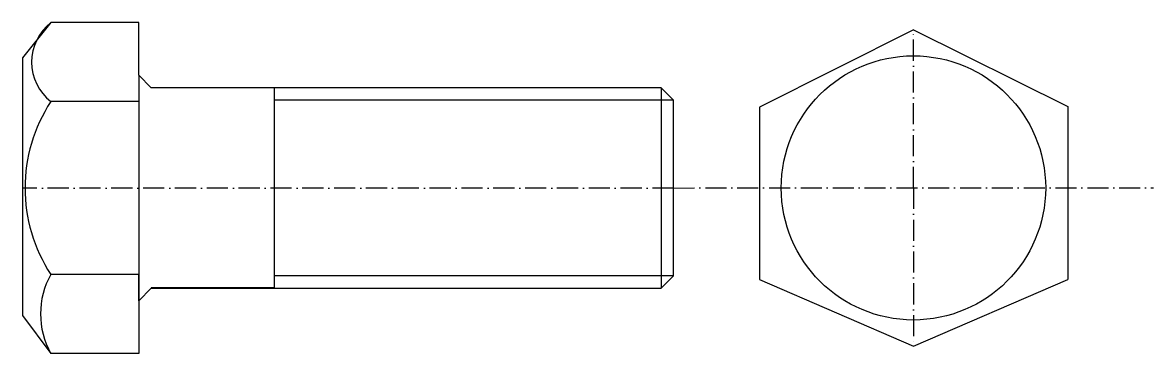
# Model space of a CAD drawing. Header units: millimetres. Extents: x 22699 to 23342, y 120551 to 120739.
import ezdxf

# ---------------------------------------------------------------- set-up
doc = ezdxf.new("R2010")
doc.units = ezdxf.units.MM
doc.linetypes.add('ACAD_ISO10W100', pattern=[18, 12, -3, 0, -3])
doc.layers.add('Контур', color=7, linetype='Continuous', lineweight=40)
doc.layers.add('Оси', color=100, linetype='ACAD_ISO10W100')

msp = doc.modelspace()

# ---------------------------------------------------------------- linework, layer by layer
for p, q in [((22714.74, 120739.01), (22698.74, 120719.04)), ((22764.74, 120739.01), (22714.74, 120739.01)), ((22764.74, 120709.01), (22764.74, 120739.01)), ((23205.31, 120734.92), (23117.8, 120690.82)), ((23205.31, 120734.92), (23293.05, 120691.27)), ((22698.74, 120719.04), (22698.74, 120572.36)), ((22771.81, 120701.94), (22764.74, 120709.01)), ((22764.74, 120709.01), (22764.74, 120580.73)), ((22764.74, 120709.01), (22764.74, 120694.01)), ((22841.81, 120701.94), (22771.81, 120701.94)), ((23061.81, 120701.94), (22841.81, 120701.94)), ((22841.81, 120701.94), (22841.81, 120587.8)), ((23068.88, 120694.87), (23061.81, 120701.94)), ((23061.81, 120701.94), (23061.81, 120587.8)), ((22764.74, 120694.01), (22714.74, 120694.01)), ((23068.88, 120694.87), (22841.81, 120694.87)), ((23068.88, 120594.87), (23068.88, 120694.87)), ((23117.8, 120690.82), (23117.8, 120592.82)), ((23293.05, 120691.27), (23293.05, 120592.82)), ((22764.74, 120595.73), (22714.74, 120595.73)), ((22764.74, 120580.73), (22764.74, 120595.73)), ((23068.88, 120594.87), (22841.81, 120594.87)), ((23061.81, 120587.8), (23068.88, 120594.87)), ((23117.8, 120592.82), (23205.31, 120554.92)), ((23205.31, 120554.92), (23293.05, 120592.82)), ((22764.74, 120580.73), (22771.81, 120587.8)), ((22841.81, 120587.8), (23061.81, 120587.8)), ((22764.74, 120580.73), (22764.74, 120550.73)), ((22698.74, 120572.36), (22714.74, 120550.73)), ((22764.74, 120550.73), (22714.74, 120550.73))]:
    msp.add_line(p, q)
msp.add_circle((23205.31, 120644.92), 75.18)
for centre, radius, start, end in [((22732.59, 120716.51), 28.72, 128.42282, 231.57718), ((22789.88, 120644.87), 89.78, 146.81464, 213.18536), ((22755.43, 120573.23), 46.5, 151.05911, 208.94089)]:
    msp.add_arc(centre, radius, start, end)
at = {"layer": 'Контур'}
msp.add_line((22841.81, 120587.8), (22771.81, 120587.8), dxfattribs=at)
at = {"layer": 'Оси'}
for p, q in [((23205.31, 120644.92), (23205.31, 120734.92)), ((23068.88, 120644.87), (22698.74, 120644.87)), ((23068.88, 120644.87), (23341.74, 120644.97)), ((23205.31, 120644.92), (23205.31, 120554.92))]:
    msp.add_line(p, q, dxfattribs=at)

doc.saveas('drawing.dxf')
